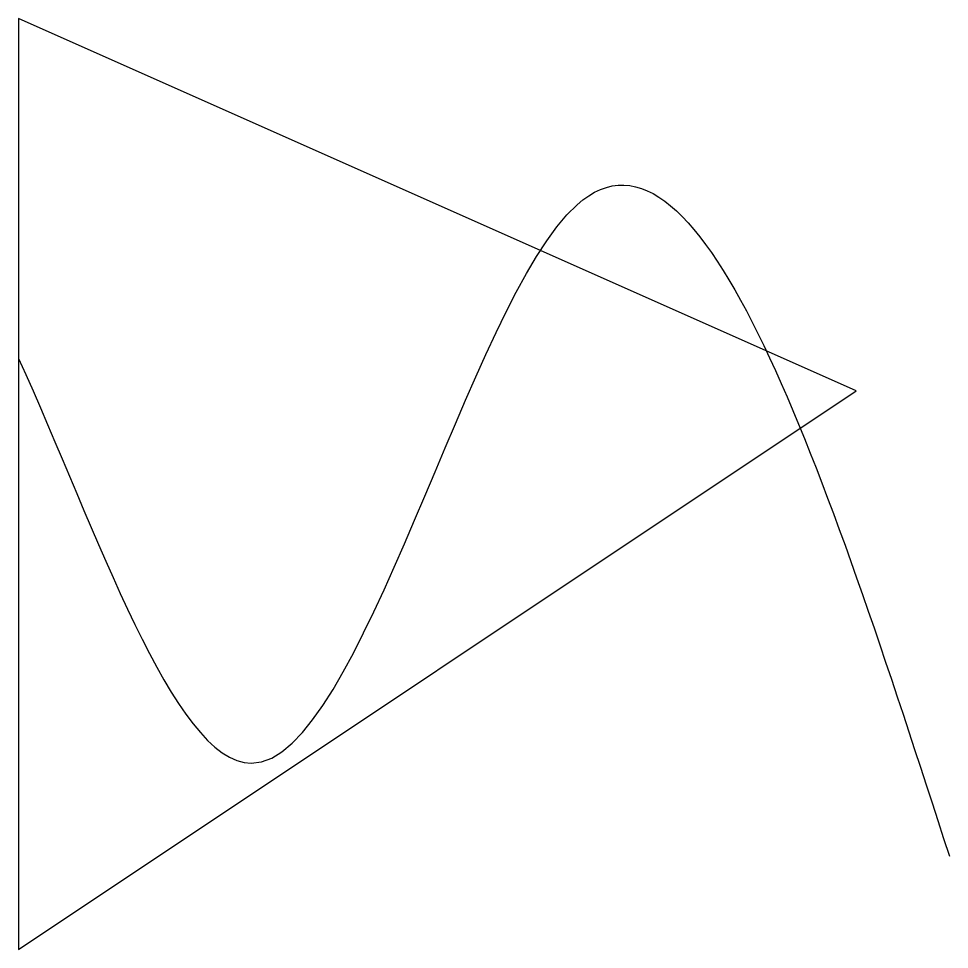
# Model space of a CAD drawing. Header units: millimetres. Extents: x 10 to 30, y 0 to 20.
import ezdxf

# ---------------------------------------------------------------- set-up
doc = ezdxf.new("R2010")
doc.units = ezdxf.units.MM
doc.layers.get('0').update_dxf_attribs({"lineweight": 25})

msp = doc.modelspace()

# ---------------------------------------------------------------- linework, layer by layer
at = {"flags": 128}
msp.add_lwpolyline([(10, 0), (28, 12), (10, 20)], close=True, dxfattribs=at)
msp.add_open_spline([(10, 12.698), (11.662, 9.047), (15.673, -3.08), (22.401, 25.463), (27.344, 10.199), (30, 2)], degree=3, knots=[20.114774, 20.114774, 20.114774, 20.114774, 30.016959, 43.909403, 60.033919, 60.033919, 60.033919, 60.033919])

doc.saveas('drawing.dxf')
